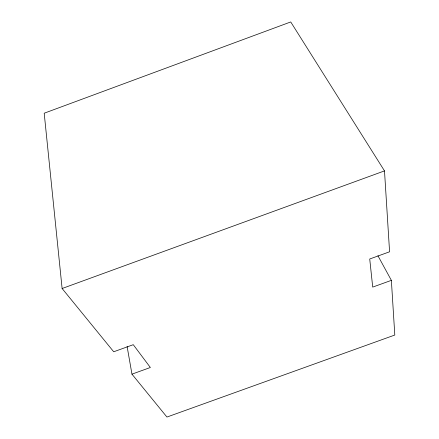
<?xml version="1.0" encoding="UTF-8"?>
<svg xmlns="http://www.w3.org/2000/svg" width="439" height="439" viewBox="0 0 439 439"><rect width="100%" height="100%" fill="white"/><g stroke="black" fill="none" stroke-linecap="round" stroke-linejoin="round"><path stroke-width="0.66" d="M62.118 288.505L384.498 170.892L290.733 21.95L44.196 113.218L62.118 288.505L113.712 351.776L133.269 344.686L150.357 367.498L131.958 374.149L127.112 346.492M377.93 255.745L391.368 280.356L372.711 287.101L369.726 258.994L389.58 251.794L384.498 170.892M131.958 374.149L166.941 417.05L394.804 335.039L391.368 280.356"/></g></svg>
